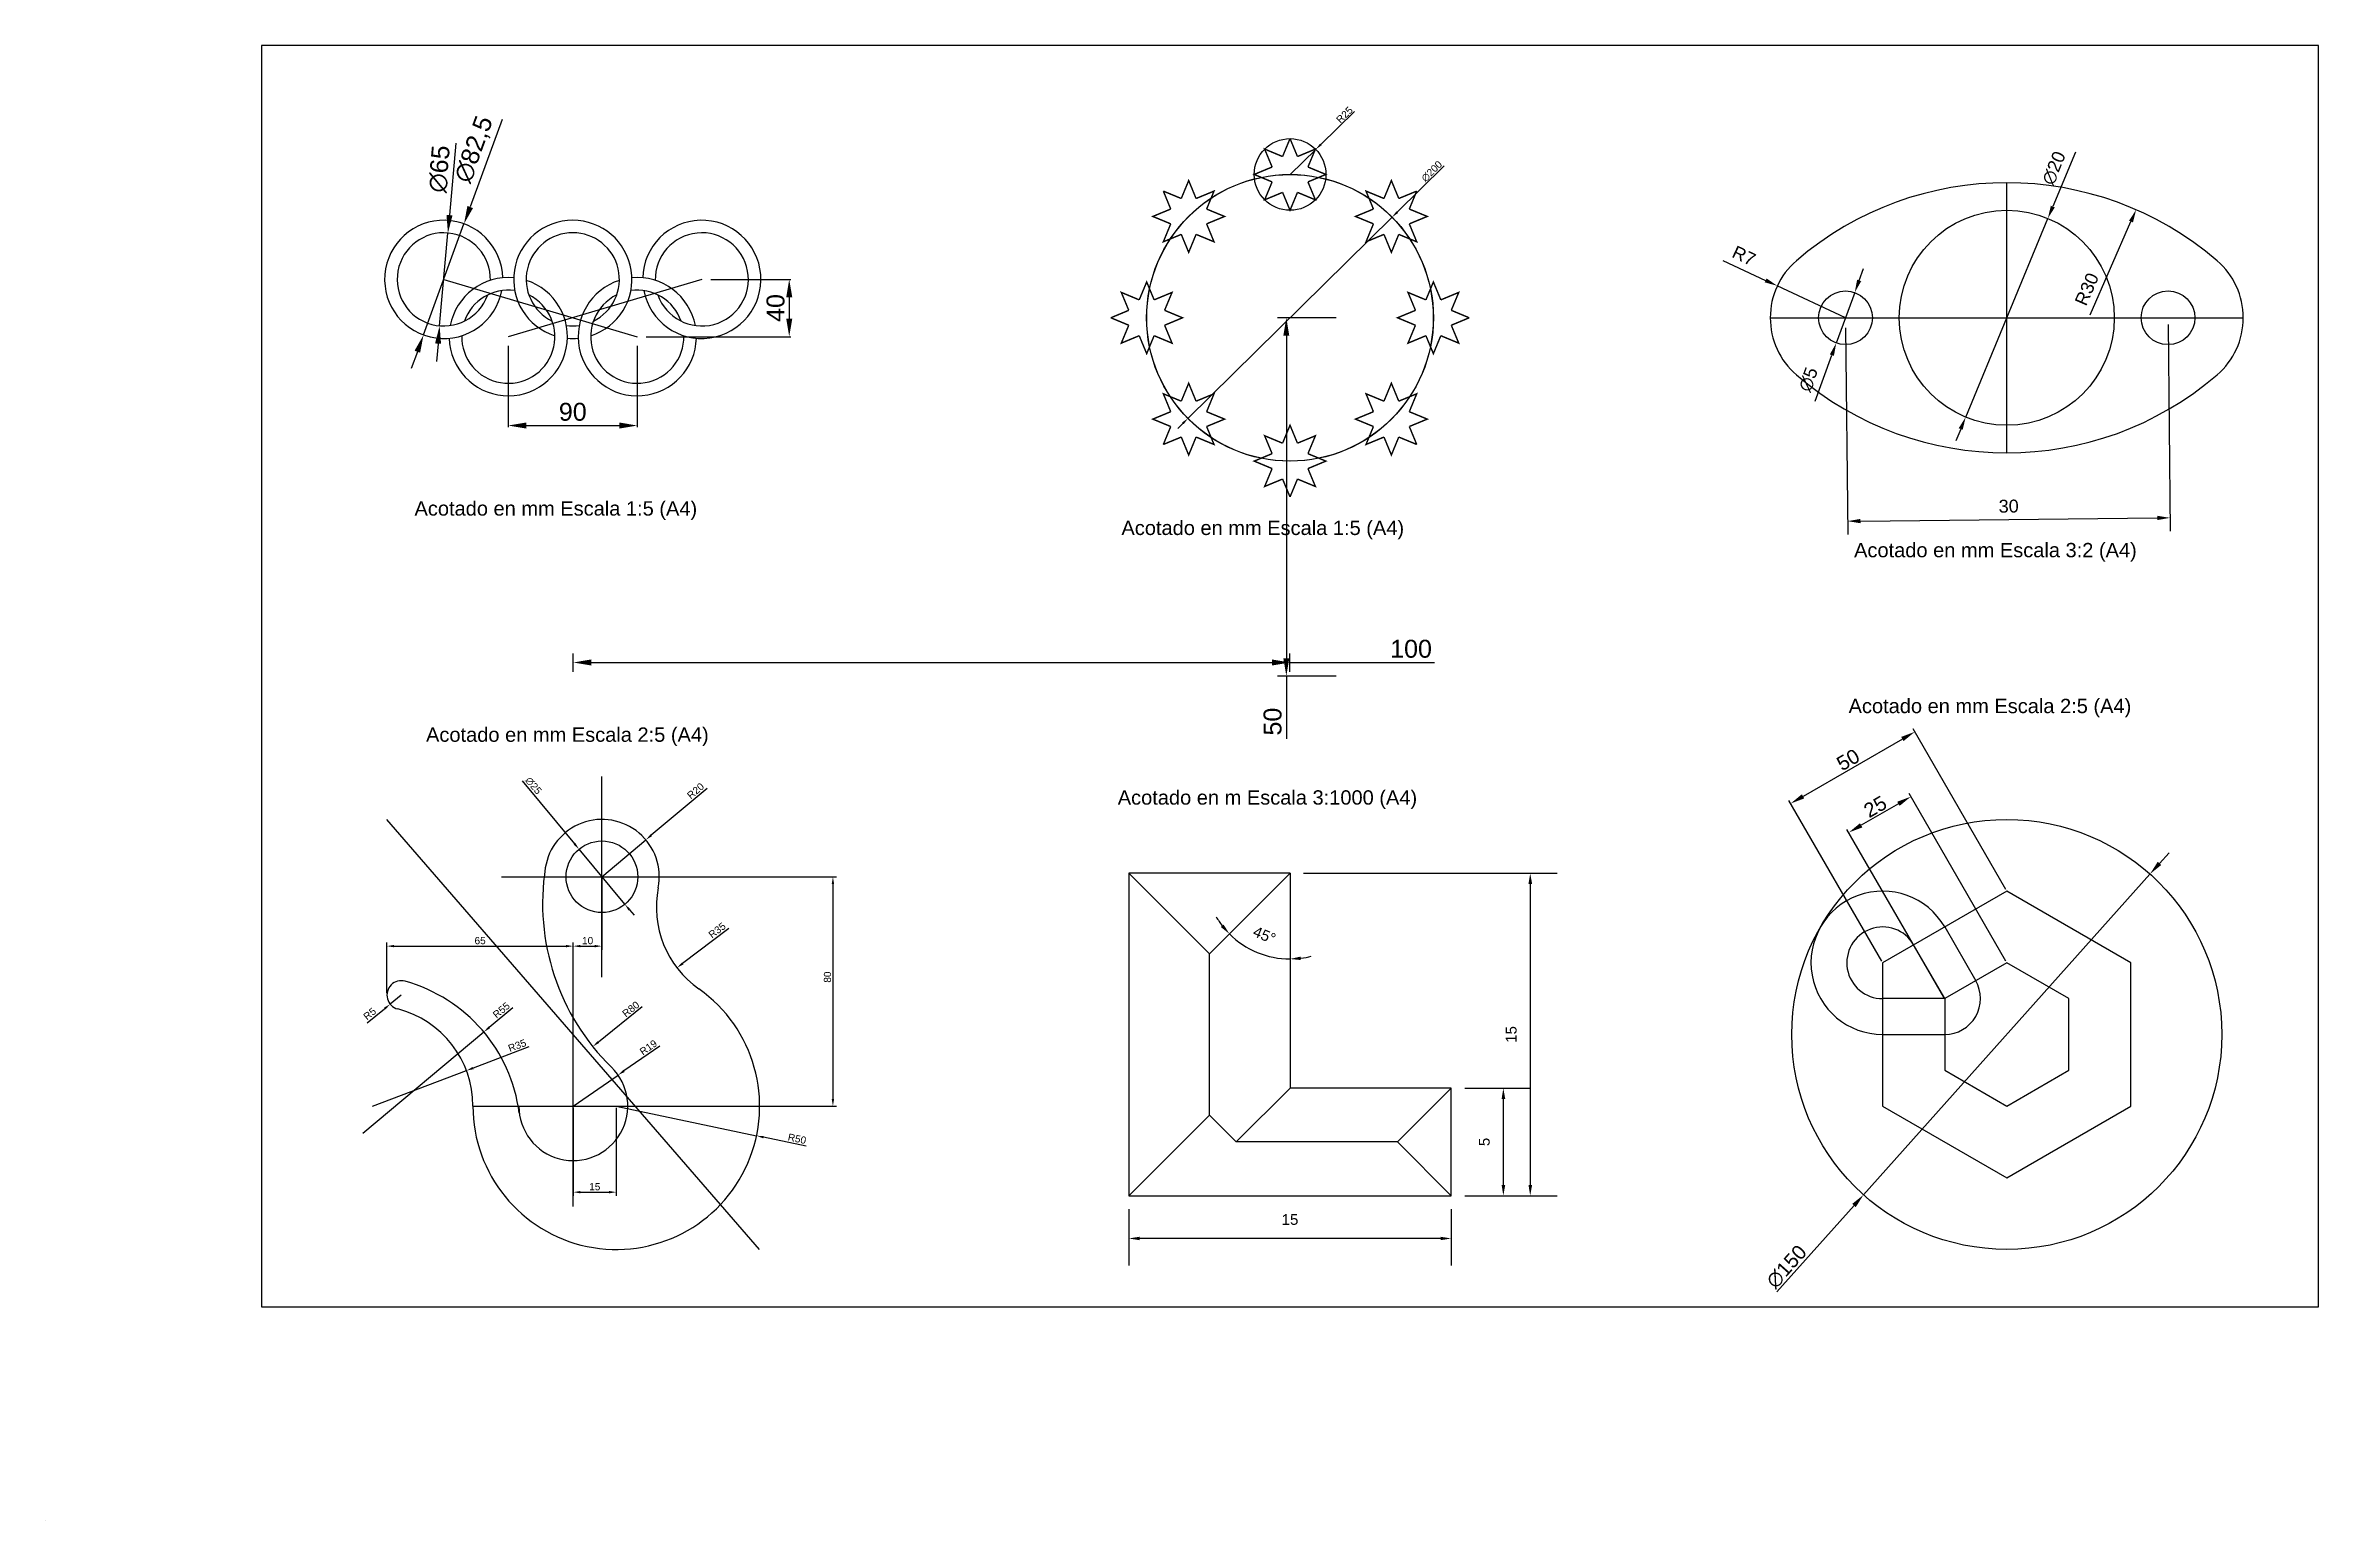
# Model space of a CAD drawing. Header units: millimetres. Extents: x 0 to 317, y 0 to 206.
import ezdxf

# ---------------------------------------------------------------- set-up
doc = ezdxf.new("R2010")
doc.units = ezdxf.units.MM
for name, color, linetype in [('cota', 8, 'Continuous'), ('Cotas', 8, 'Continuous'), ('ctoa', 8, 'Continuous')]:
    doc.layers.add(name, color=color, linetype=linetype)
doc.styles.get("Standard").update_dxf_attribs({"font": 'arial.ttf'})
doc.dimstyles.new('ISO-25', dxfattribs={"dimtxt": 2.5, "dimasz": 2.5, "dimexe": 1.25, "dimexo": 0.625, "dimtad": 1, "dimtxsty": 'Standard', "dimcen": 2.5, "dimadec": 0, "dimazin": 0, "dimtfac": 1, "dimtmove": 0, "dimatfit": 3, "dimfxl": 1, "dimarcsym": 0})

# ---------------------------------------------------------------- blocks, each defined once
blk = doc.blocks.new('*D32')
at = {"layer": 'Cotas', "color": 0, "lineweight": -2, "transparency": 16777216}
for p, q in [((-171.5, 121.6), (-176, 71.5)), ((-182.9, -5.7), (-177.1, 59)), ((-184, -18.2), (-185.1, -30.6))]:
    blk.add_line(p, q, dxfattribs=at)
at = {"layer": 'Cotas', "color": 0, "transparency": 16777216}
for points in [[(-178.1, 71.7), (-173.9, 71.3), (-177.1, 59)], [(-186.1, -18), (-181.9, -18.3), (-182.9, -5.7)]]:
    blk.add_solid(points, dxfattribs=at)
at = {"layer": 'Defpoints', "color": 0, "transparency": 16777216}
for p in [(-177.1, 59), (-182.9, -5.7)]:
    blk.add_point(p, dxfattribs=at)
at = {"layer": 'Cotas', "color": 0, "transparency": 16777216, "insert": (-183, 103.7), "char_height": 12.5, "attachment_point": 5, "rotation": 84.8784}
blk.add_mtext('∅65', dxfattribs=at)
blk = doc.blocks.new('*D33')
at = {"layer": 'Cotas', "color": 0, "lineweight": -2, "transparency": 16777216}
for p, q in [((-139.3, 138.1), (-161.6, 77.2)), ((-194.1, -12.1), (-165.9, 65.4)), ((-198.4, -23.8), (-202.7, -35.6))]:
    blk.add_line(p, q, dxfattribs=at)
at = {"layer": 'Cotas', "color": 0, "transparency": 16777216}
for points in [[(-163.5, 77.9), (-159.6, 76.4), (-165.9, 65.4)], [(-200.4, -23.1), (-196.5, -24.5), (-194.1, -12.1)]]:
    blk.add_solid(points, dxfattribs=at)
at = {"layer": 'Defpoints', "color": 0, "transparency": 16777216}
for p in [(-165.9, 65.4), (-194.1, -12.1)]:
    blk.add_point(p, dxfattribs=at)
at = {"layer": 'Cotas', "color": 0, "transparency": 16777216, "insert": (-158.5, 117.2), "char_height": 12.5, "attachment_point": 5, "rotation": 69.9387}
blk.add_mtext('∅82,5', dxfattribs=at)
blk = doc.blocks.new('*D34')
at = {"layer": 'Cotas', "color": 0, "lineweight": -2, "transparency": 16777216}
for p, q in [((-135, -19.6), (-135, -76.5)), ((-45, -19.6), (-45, -76.5)), ((-122.5, -75.3), (-57.5, -75.3))]:
    blk.add_line(p, q, dxfattribs=at)
at = {"layer": 'Cotas', "color": 0, "transparency": 16777216}
for points in [[(-122.5, -73.2), (-122.5, -77.4), (-135, -75.3)], [(-57.5, -73.2), (-57.5, -77.4), (-45, -75.3)]]:
    blk.add_solid(points, dxfattribs=at)
at = {"layer": 'Defpoints', "color": 0, "transparency": 16777216}
for p in [(-135, -13.3), (-45, -13.3), (-45, -75.3)]:
    blk.add_point(p, dxfattribs=at)
at = {"layer": 'Cotas', "color": 0, "transparency": 16777216, "insert": (-90, -65.8), "char_height": 12.5, "attachment_point": 5}
blk.add_mtext('90', dxfattribs=at)
blk = doc.blocks.new('*D35')
at = {"layer": 'Cotas', "color": 0, "lineweight": -2, "transparency": 16777216}
for p, q in [((6.3, 26.7), (62.2, 26.7)), ((61, 14.2), (61, -0.8)), ((-38.8, -13.3), (62.2, -13.3))]:
    blk.add_line(p, q, dxfattribs=at)
at = {"layer": 'Cotas', "color": 0, "transparency": 16777216}
for points in [[(58.9, 14.2), (63.1, 14.2), (61, 26.7)], [(58.9, -0.8), (63.1, -0.8), (61, -13.3)]]:
    blk.add_solid(points, dxfattribs=at)
at = {"layer": 'Defpoints', "color": 0, "transparency": 16777216}
for p in [(0, 26.7), (-45, -13.3), (61, -13.3)]:
    blk.add_point(p, dxfattribs=at)
at = {"layer": 'Cotas', "color": 0, "transparency": 16777216, "insert": (51.5, 6.7), "char_height": 12.5, "attachment_point": 5, "rotation": 90}
blk.add_mtext('40', dxfattribs=at)
blk = doc.blocks.new('*U89')
blk.add_circle((100, 100), 100)
blk = doc.blocks.new('*U90')
at = {"layer": 'ctoa', "color": 0, "linetype": 'ByBlock', "lineweight": -2, "transparency": 16777216}
for p, rotation in [((1934.3, 596.2), 45.00000000000001), ((2075.8, 737.6), 135), ((1934.3, 879), 225.0000000000001), ((1792.9, 737.6), 315), ((2034.3, 637.6), 90.00000000000001), ((2034.3, 837.6), 180), ((1834.3, 837.6), 269.9999999999999)]:
    blk.add_blockref('*U89', p, dxfattribs=dict(at, rotation=rotation))
blk.add_blockref('*U89', (1834.3, 637.6), dxfattribs=at)
blk = doc.blocks.new('*D92')
at = {"layer": 'ctoa', "color": 0, "lineweight": -2, "transparency": 16777216}
for p, q in [((107.6, 106), (74.8, 73.7)), ((-71.2, -70.2), (71.2, 70.2)), ((-74.8, -73.7), (-78.3, -77.2))]:
    blk.add_line(p, q, dxfattribs=at)
at = {"layer": 'ctoa', "color": 0, "transparency": 16777216}
for points in [[(74.2, 74.3), (75.4, 73.1), (71.2, 70.2)], [(-75.4, -73.1), (-74.2, -74.3), (-71.2, -70.2)]]:
    blk.add_solid(points, dxfattribs=at)
at = {"layer": 'Defpoints', "color": 0, "transparency": 16777216}
for p in [(71.2, 70.2), (-71.2, -70.2)]:
    blk.add_point(p, dxfattribs=at)
at = {"layer": 'ctoa', "color": 0, "transparency": 16777216, "insert": (98.9, 102.2), "char_height": 5, "attachment_point": 5, "rotation": 44.5877}
blk.add_mtext('∅200', dxfattribs=at)
blk = doc.blocks.new('*U94')
at = {"const_width": 1}
for points in [[(-5.2, 12.5), (-17.7, 17.7), (-12.5, 5.2)], [(0, 25), (-5.2, 12.5)], [(5.2, 12.5), (0, 25)], [(12.5, 5.2), (17.7, 17.7), (5.2, 12.5)], [(-12.5, 5.2), (-25, 0), (-12.5, -5.2)], [(12.5, -5.2), (25, 0), (12.5, 5.2)], [(-12.5, -5.2), (-17.7, -17.7), (-5.2, -12.5)], [(-5.2, -12.5), (0, -25), (5.2, -12.5)], [(5.2, -12.5), (17.7, -17.7), (12.5, -5.2)]]:
    blk.add_lwpolyline(points, dxfattribs=at)
blk = doc.blocks.new('*U95')
at = {"color": 0, "linetype": 'ByBlock', "lineweight": -2, "transparency": 16777216}
blk.add_blockref('*U94', (0, 100), dxfattribs=at)
for p, rotation in [((-70.7, 70.7), 45.00000000000001), ((70.7, 70.7), 315.0000000000001), ((-100, 0), 90), ((100, 0), 270), ((-70.7, -70.7), 135), ((70.7, -70.7), 225.0000000000001), ((0, -100), 180)]:
    blk.add_blockref('*U94', p, dxfattribs=dict(at, rotation=rotation))
blk = doc.blocks.new('*D96')
at = {"layer": 'ctoa', "color": 0, "lineweight": -2, "transparency": 16777216}
for p, q in [((45, 143.9), (21.5, 121)), ((0, 100), (17.9, 117.5))]:
    blk.add_line(p, q, dxfattribs=at)
at = {"layer": 'ctoa', "color": 0, "transparency": 16777216}
blk.add_solid([(20.9, 121.5), (22.1, 120.4), (17.9, 117.5)], dxfattribs=at)
at = {"layer": 'Defpoints', "color": 0, "transparency": 16777216}
for p in [(17.9, 117.5), (0, 100)]:
    blk.add_point(p, dxfattribs=at)
at = {"layer": 'ctoa', "color": 0, "transparency": 16777216, "insert": (38, 141.6), "char_height": 5, "attachment_point": 5, "rotation": 44.3022}
blk.add_mtext('R25', dxfattribs=at)
blk = doc.blocks.new('*D99')
at = {"layer": 'cota', "color": 0, "lineweight": -2, "transparency": 16777216}
for p, q in [((180.09, 167.83), (171.88, 167.83)), ((173.13, 165.33), (173.13, 120.33)), ((180.09, 117.83), (171.88, 117.83)), ((173.13, 117.83), (173.13, 109.07))]:
    blk.add_line(p, q, dxfattribs=at)
at = {"layer": 'cota', "color": 0, "transparency": 16777216}
for points in [[(172.71, 165.33), (173.54, 165.33), (173.13, 167.83)], [(172.71, 120.33), (173.54, 120.33), (173.13, 117.83)]]:
    blk.add_solid(points, dxfattribs=at)
at = {"layer": 'Defpoints', "color": 0, "transparency": 16777216}
for p in [(173.13, 167.83), (180.72, 167.83), (180.72, 117.83)]:
    blk.add_point(p, dxfattribs=at)
at = {"layer": 'cota', "color": 0, "transparency": 16777216, "insert": (171.22, 111.48), "char_height": 2.5, "attachment_point": 5, "rotation": 90}
blk.add_mtext('50', dxfattribs=at)
blk = doc.blocks.new('*D100')
at = {"layer": 'cota', "color": 0, "lineweight": -2, "transparency": 16777216}
for p, q in [((73.64, 118.45), (73.64, 120.98)), ((173.64, 118.45), (173.64, 120.98)), ((76.14, 119.73), (171.14, 119.73)), ((173.64, 119.73), (193.79, 119.73))]:
    blk.add_line(p, q, dxfattribs=at)
at = {"layer": 'cota', "color": 0, "transparency": 16777216}
for points in [[(76.14, 120.15), (76.14, 119.31), (73.64, 119.73)], [(171.14, 120.15), (171.14, 119.31), (173.64, 119.73)]]:
    blk.add_solid(points, dxfattribs=at)
at = {"layer": 'Defpoints', "color": 0, "transparency": 16777216}
for p in [(73.64, 117.83), (173.64, 119.73), (173.64, 117.83)]:
    blk.add_point(p, dxfattribs=at)
at = {"layer": 'cota', "color": 0, "transparency": 16777216, "insert": (190.53, 121.63), "char_height": 2.5, "attachment_point": 5}
blk.add_mtext('100', dxfattribs=at)
blk = doc.blocks.new('*D107')
at = {"layer": 'cota', "color": 0, "lineweight": -2, "transparency": 16777216}
for p, q in [((-14.99, -0.94), (-14.79, -20.17)), ((15.01, -0.62), (15.21, -19.86)), ((-13.61, -18.91), (13.99, -18.62))]:
    blk.add_line(p, q, dxfattribs=at)
at = {"layer": 'cota', "color": 0, "transparency": 16777216}
for points in [[(-13.61, -18.71), (-13.6, -19.11), (-14.81, -18.92)], [(13.99, -18.42), (14, -18.82), (15.19, -18.61)]]:
    blk.add_solid(points, dxfattribs=at)
at = {"layer": 'Defpoints', "color": 0, "transparency": 16777216}
for p in [(-15, -0.31), (15, 0), (15.19, -18.61)]:
    blk.add_point(p, dxfattribs=at)
at = {"layer": 'cota', "color": 0, "transparency": 16777216, "insert": (0.18, -17.53), "char_height": 1.2, "attachment_point": 5, "rotation": 0.595}
blk.add_mtext('30', dxfattribs=at)
blk = doc.blocks.new('*D108')
at = {"layer": 'cota', "color": 0, "lineweight": -2, "transparency": 16777216}
blk.add_line((7.76, 0.28), (11.55, 8.95), dxfattribs=at)
at = {"layer": 'cota', "color": 0, "transparency": 16777216}
blk.add_solid([(11.37, 9.03), (11.74, 8.87), (12.03, 10.04)], dxfattribs=at)
at = {"layer": 'Defpoints', "color": 0, "transparency": 16777216}
for p in [(12.03, 10.04), (0, -17.44)]:
    blk.add_point(p, dxfattribs=at)
at = {"layer": 'cota', "color": 0, "transparency": 16777216, "insert": (7.45, 2.66), "char_height": 1.2, "attachment_point": 5, "rotation": 66.3506}
blk.add_mtext('R30', dxfattribs=at)
blk = doc.blocks.new('*D109')
at = {"layer": 'cota', "color": 0, "lineweight": -2, "transparency": 16777216}
for p, q in [((6.38, 15.4), (4.28, 10.35)), ((-3.82, -9.24), (3.82, 9.24)), ((-4.28, -10.35), (-4.74, -11.46))]:
    blk.add_line(p, q, dxfattribs=at)
at = {"layer": 'cota', "color": 0, "transparency": 16777216}
for points in [[(4.1, 10.42), (4.47, 10.27), (3.82, 9.24)], [(-4.47, -10.27), (-4.1, -10.42), (-3.82, -9.24)]]:
    blk.add_solid(points, dxfattribs=at)
at = {"layer": 'Defpoints', "color": 0, "transparency": 16777216}
for p in [(3.82, 9.24), (-3.82, -9.24)]:
    blk.add_point(p, dxfattribs=at)
at = {"layer": 'cota', "color": 0, "transparency": 16777216, "insert": (4.39, 13.92), "char_height": 1.2, "attachment_point": 5, "rotation": 67.5115}
blk.add_mtext('∅20', dxfattribs=at)
blk = doc.blocks.new('*D110')
at = {"layer": 'cota', "color": 0, "lineweight": -2, "transparency": 16777216}
for p, q in [((-13.73, 3.48), (-13.32, 4.6)), ((-14.14, 2.35), (-15.86, -2.35)), ((-17.83, -7.75), (-16.27, -3.48))]:
    blk.add_line(p, q, dxfattribs=at)
at = {"layer": 'cota', "color": 0, "transparency": 16777216}
for points in [[(-13.92, 3.54), (-13.54, 3.41), (-14.14, 2.35)], [(-16.46, -3.41), (-16.08, -3.54), (-15.86, -2.35)]]:
    blk.add_solid(points, dxfattribs=at)
at = {"layer": 'Defpoints', "color": 0, "transparency": 16777216}
for p in [(-14.14, 2.35), (-15.86, -2.35)]:
    blk.add_point(p, dxfattribs=at)
at = {"layer": 'cota', "color": 0, "transparency": 16777216, "insert": (-18.45, -5.74), "char_height": 1.2, "attachment_point": 5, "rotation": 69.9714}
blk.add_mtext('∅5', dxfattribs=at)
blk = doc.blocks.new('*D111')
at = {"layer": 'cota', "color": 0, "lineweight": -2, "transparency": 16777216}
for p, q in [((-26.4, 5.34), (-22.43, 3.48)), ((-15, 0), (-21.34, 2.97))]:
    blk.add_line(p, q, dxfattribs=at)
at = {"layer": 'cota', "color": 0, "transparency": 16777216}
blk.add_solid([(-22.34, 3.66), (-22.51, 3.3), (-21.34, 2.97)], dxfattribs=at)
at = {"layer": 'Defpoints', "color": 0, "transparency": 16777216}
for p in [(-21.34, 2.97), (-15, 0)]:
    blk.add_point(p, dxfattribs=at)
at = {"layer": 'cota', "color": 0, "transparency": 16777216, "insert": (-24.44, 5.77), "char_height": 1.2, "attachment_point": 5, "rotation": 334.9047}
blk.add_mtext('R7', dxfattribs=at)
blk = doc.blocks.new('*D127')
at = {"layer": 'cota', "color": 0, "lineweight": -2, "transparency": 16777216}
for p, q in [((0, -25.62), (0, -56.28)), ((15, -25.62), (15, -56.28)), ((2.5, -55.03), (12.5, -55.03))]:
    blk.add_line(p, q, dxfattribs=at)
at = {"layer": 'cota', "color": 0, "transparency": 16777216}
for points in [[(2.5, -54.61), (2.5, -55.44), (0, -55.03)], [(12.5, -54.61), (12.5, -55.44), (15, -55.03)]]:
    blk.add_solid(points, dxfattribs=at)
at = {"layer": 'Defpoints', "color": 0, "transparency": 16777216}
for p in [(0, -25), (15, -25), (15, -55.03)]:
    blk.add_point(p, dxfattribs=at)
at = {"layer": 'cota', "color": 0, "transparency": 16777216, "insert": (7.5, -53.12), "char_height": 2.5, "attachment_point": 5}
blk.add_mtext('15', dxfattribs=at)
blk = doc.blocks.new('*D128')
at = {"layer": 'cota', "color": 0, "lineweight": -2, "transparency": 16777216}
for p, q in [((30.24, -4.04), (17.67, -12.75)), ((0, -25), (15.62, -14.18))]:
    blk.add_line(p, q, dxfattribs=at)
at = {"layer": 'cota', "color": 0, "transparency": 16777216}
blk.add_solid([(17.43, -12.41), (17.91, -13.1), (15.62, -14.18)], dxfattribs=at)
at = {"layer": 'Defpoints', "color": 0, "transparency": 16777216}
for p in [(15.62, -14.18), (0, -25)]:
    blk.add_point(p, dxfattribs=at)
at = {"layer": 'cota', "color": 0, "transparency": 16777216, "insert": (26.19, -4.54), "char_height": 2.5, "attachment_point": 5, "rotation": 34.71945}
blk.add_mtext('R19', dxfattribs=at)
blk = doc.blocks.new('*D129')
at = {"layer": 'cota', "color": 0, "lineweight": -2, "transparency": 16777216}
blk.add_line((24.08, 9.6), (8.74, -2.66), dxfattribs=at)
at = {"layer": 'cota', "color": 0, "transparency": 16777216}
blk.add_solid([(8.48, -2.34), (9, -2.99), (6.78, -4.22)], dxfattribs=at)
at = {"layer": 'Defpoints', "color": 0, "transparency": 16777216}
for p in [(69.28, 45.72), (6.78, -4.22)]:
    blk.add_point(p, dxfattribs=at)
at = {"layer": 'cota', "color": 0, "transparency": 16777216, "insert": (20.07, 8.83), "char_height": 2.5, "attachment_point": 5, "rotation": 38.63068}
blk.add_mtext('R80', dxfattribs=at)
blk = doc.blocks.new('*D130')
at = {"layer": 'cota', "color": 0, "lineweight": -2, "transparency": 16777216}
blk.add_line((54.21, 37.01), (38.15, 24.75), dxfattribs=at)
at = {"layer": 'cota', "color": 0, "transparency": 16777216}
blk.add_solid([(37.89, 25.08), (38.4, 24.42), (36.16, 23.23)], dxfattribs=at)
at = {"layer": 'Defpoints', "color": 0, "transparency": 16777216}
for p in [(63.98, 44.47), (36.16, 23.23)]:
    blk.add_point(p, dxfattribs=at)
at = {"layer": 'cota', "color": 0, "transparency": 16777216, "insert": (50.18, 36.32), "char_height": 2.5, "attachment_point": 5, "rotation": 37.35252}
blk.add_mtext('R35', dxfattribs=at)
blk = doc.blocks.new('*D131')
at = {"layer": 'cota', "color": 0, "lineweight": -2, "transparency": 16777216}
for p, q in [((46.64, 85.83), (27.22, 69.49)), ((10, 55), (25.3, 67.88))]:
    blk.add_line(p, q, dxfattribs=at)
at = {"layer": 'cota', "color": 0, "transparency": 16777216}
blk.add_solid([(26.95, 69.81), (27.48, 69.17), (25.3, 67.88)], dxfattribs=at)
at = {"layer": 'Defpoints', "color": 0, "transparency": 16777216}
for p in [(25.3, 67.88), (10, 55)]:
    blk.add_point(p, dxfattribs=at)
at = {"layer": 'cota', "color": 0, "transparency": 16777216, "insert": (42.65, 84.97), "char_height": 2.5, "attachment_point": 5, "rotation": 40.08248}
blk.add_mtext('R20', dxfattribs=at)
blk = doc.blocks.new('*D132')
at = {"layer": 'cota', "color": 0, "lineweight": -2, "transparency": 16777216}
for p, q in [((-17.83, 88.42), (0.4, 66.53)), ((18, 45.39), (2, 64.61)), ((19.6, 43.47), (21.2, 41.55))]:
    blk.add_line(p, q, dxfattribs=at)
at = {"layer": 'cota', "color": 0, "transparency": 16777216}
for points in [[(0.72, 66.79), (0.08, 66.26), (2, 64.61)], [(19.92, 43.74), (19.28, 43.21), (18, 45.39)]]:
    blk.add_solid(points, dxfattribs=at)
at = {"layer": 'Defpoints', "color": 0, "transparency": 16777216}
for p in [(2, 64.61), (18, 45.39)]:
    blk.add_point(p, dxfattribs=at)
at = {"layer": 'cota', "color": 0, "transparency": 16777216, "insert": (-13.89, 86.78), "char_height": 2.5, "attachment_point": 5, "rotation": 309.78369}
blk.add_mtext('∅25', dxfattribs=at)
blk = doc.blocks.new('*D133')
at = {"layer": 'cota', "color": 0, "lineweight": -2, "transparency": 16777216}
for p, q in [((-65, 14.35), (-65, 32.05)), ((0, -24.38), (0, 32.05)), ((-62.5, 30.8), (-2.5, 30.8))]:
    blk.add_line(p, q, dxfattribs=at)
at = {"layer": 'cota', "color": 0, "transparency": 16777216}
for points in [[(-62.5, 31.22), (-62.5, 30.39), (-65, 30.8)], [(-2.5, 31.22), (-2.5, 30.39), (0, 30.8)]]:
    blk.add_solid(points, dxfattribs=at)
at = {"layer": 'Defpoints', "color": 0, "transparency": 16777216}
for p in [(0, 30.8), (-65, 13.73), (0, -25)]:
    blk.add_point(p, dxfattribs=at)
at = {"layer": 'cota', "color": 0, "transparency": 16777216, "insert": (-32.5, 32.71), "char_height": 2.5, "attachment_point": 5}
blk.add_mtext('65', dxfattribs=at)
blk = doc.blocks.new('*D134')
at = {"layer": 'cota', "color": 0, "lineweight": -2, "transparency": 16777216}
for p, q in [((10.62, 55), (91.81, 55)), ((90.56, 52.5), (90.56, -22.5)), ((0.63, -25), (91.81, -25))]:
    blk.add_line(p, q, dxfattribs=at)
at = {"layer": 'cota', "color": 0, "transparency": 16777216}
for points in [[(90.14, 52.5), (90.98, 52.5), (90.56, 55)], [(90.14, -22.5), (90.98, -22.5), (90.56, -25)]]:
    blk.add_solid(points, dxfattribs=at)
at = {"layer": 'Defpoints', "color": 0, "transparency": 16777216}
for p in [(10, 55), (0, -25), (90.56, -25)]:
    blk.add_point(p, dxfattribs=at)
at = {"layer": 'cota', "color": 0, "transparency": 16777216, "insert": (88.66, 20), "char_height": 2.5, "attachment_point": 5, "rotation": 90}
blk.add_mtext('80', dxfattribs=at)
blk = doc.blocks.new('*D135')
at = {"layer": 'cota', "color": 0, "lineweight": -2, "transparency": 16777216}
for p, q in [((10, 54.38), (10, 29.55)), ((0, -24.38), (0, 32.05)), ((2.5, 30.8), (7.5, 30.8))]:
    blk.add_line(p, q, dxfattribs=at)
at = {"layer": 'cota', "color": 0, "transparency": 16777216}
for points in [[(2.5, 31.22), (2.5, 30.39), (0, 30.8)], [(7.5, 31.22), (7.5, 30.39), (10, 30.8)]]:
    blk.add_solid(points, dxfattribs=at)
at = {"layer": 'Defpoints', "color": 0, "transparency": 16777216}
for p in [(10, 55), (10, 30.8), (0, -25)]:
    blk.add_point(p, dxfattribs=at)
at = {"layer": 'cota', "color": 0, "transparency": 16777216, "insert": (5, 32.71), "char_height": 2.5, "attachment_point": 5}
blk.add_mtext('10', dxfattribs=at)
blk = doc.blocks.new('*D136')
at = {"layer": 'cota', "color": 0, "lineweight": -2, "transparency": 16777216}
for p, q in [((15, -25), (63.92, -35.34)), ((81.19, -38.99), (66.36, -35.86))]:
    blk.add_line(p, q, dxfattribs=at)
at = {"layer": 'cota', "color": 0, "transparency": 16777216}
blk.add_solid([(66.45, -35.45), (66.28, -36.27), (63.92, -35.34)], dxfattribs=at)
at = {"layer": 'Defpoints', "color": 0, "transparency": 16777216}
for p in [(15, -25), (63.92, -35.34)]:
    blk.add_point(p, dxfattribs=at)
at = {"layer": 'cota', "color": 0, "transparency": 16777216, "insert": (78.05, -36.39), "char_height": 2.5, "attachment_point": 5, "rotation": 348.0618}
blk.add_mtext('R50', dxfattribs=at)
blk = doc.blocks.new('*D137')
at = {"layer": 'cota', "color": 0, "lineweight": -2, "transparency": 16777216}
for p, q in [((-21.11, 9.33), (-29.31, 2.47)), ((-73.4, -34.44), (-31.22, 0.86))]:
    blk.add_line(p, q, dxfattribs=at)
at = {"layer": 'cota', "color": 0, "transparency": 16777216}
blk.add_solid([(-29.57, 2.79), (-29.04, 2.15), (-31.22, 0.86)], dxfattribs=at)
at = {"layer": 'Defpoints', "color": 0, "transparency": 16777216}
for p in [(-31.22, 0.86), (-73.4, -34.44)]:
    blk.add_point(p, dxfattribs=at)
at = {"layer": 'cota', "color": 0, "transparency": 16777216, "insert": (-25.1, 8.46), "char_height": 2.5, "attachment_point": 5, "rotation": 39.93459}
blk.add_mtext('R55', dxfattribs=at)
blk = doc.blocks.new('*D138')
at = {"layer": 'cota', "color": 0, "lineweight": -2, "transparency": 16777216}
for p, q in [((-15.51, -4.37), (-34.93, -11.72)), ((-70, -25), (-37.27, -12.61))]:
    blk.add_line(p, q, dxfattribs=at)
at = {"layer": 'cota', "color": 0, "transparency": 16777216}
blk.add_solid([(-35.08, -11.33), (-34.78, -12.11), (-37.27, -12.61)], dxfattribs=at)
at = {"layer": 'Defpoints', "color": 0, "transparency": 16777216}
for p in [(-37.27, -12.61), (-70, -25)]:
    blk.add_point(p, dxfattribs=at)
at = {"layer": 'cota', "color": 0, "transparency": 16777216, "insert": (-19.57, -3.87), "char_height": 2.5, "attachment_point": 5, "rotation": 20.73782}
blk.add_mtext('R35', dxfattribs=at)
blk = doc.blocks.new('*D139')
at = {"layer": 'cota', "color": 0, "lineweight": -2, "transparency": 16777216}
for p, q in [((-71.85, 4.05), (-65.81, 8.98)), ((-60, 13.73), (-63.87, 10.57))]:
    blk.add_line(p, q, dxfattribs=at)
at = {"layer": 'cota', "color": 0, "transparency": 16777216}
blk.add_solid([(-66.07, 9.31), (-65.54, 8.66), (-63.87, 10.57)], dxfattribs=at)
at = {"layer": 'Defpoints', "color": 0, "transparency": 16777216}
for p in [(-63.87, 10.57), (-60, 13.73)]:
    blk.add_point(p, dxfattribs=at)
at = {"layer": 'cota', "color": 0, "transparency": 16777216, "insert": (-71, 7.19), "char_height": 2.5, "attachment_point": 5, "rotation": 39.25544}
blk.add_mtext('R5', dxfattribs=at)
blk = doc.blocks.new('*D155')
at = {"layer": 'cota', "color": 0, "lineweight": -2, "transparency": 16777216}
for p, q in [((0.63, 7.5), (12.42, 7.5)), ((11.17, 7), (11.17, -7)), ((8.13, -7.5), (12.42, -7.5))]:
    blk.add_line(p, q, dxfattribs=at)
at = {"layer": 'cota', "color": 0, "transparency": 16777216}
for points in [[(11.09, 7), (11.26, 7), (11.17, 7.5)], [(11.09, -7), (11.26, -7), (11.17, -7.5)]]:
    blk.add_solid(points, dxfattribs=at)
at = {"layer": 'Defpoints', "color": 0, "transparency": 16777216}
for p in [(0, 7.5), (7.5, -7.5), (11.17, -7.5)]:
    blk.add_point(p, dxfattribs=at)
at = {"layer": 'cota', "color": 0, "transparency": 16777216, "insert": (10.29, 0), "char_height": 0.5, "attachment_point": 5, "rotation": 90}
blk.add_mtext('15', dxfattribs=at)
blk = doc.blocks.new('*D156')
at = {"layer": 'cota', "color": 0, "lineweight": -2, "transparency": 16777216}
for p, q in [((8.13, -2.5), (11.17, -2.5)), ((9.92, -3), (9.92, -7)), ((8.13, -7.5), (11.17, -7.5))]:
    blk.add_line(p, q, dxfattribs=at)
at = {"layer": 'cota', "color": 0, "transparency": 16777216}
for points in [[(9.84, -3), (10.01, -3), (9.92, -2.5)], [(9.84, -7), (10.01, -7), (9.92, -7.5)]]:
    blk.add_solid(points, dxfattribs=at)
at = {"layer": 'Defpoints', "color": 0, "transparency": 16777216}
for p in [(7.5, -2.5), (7.5, -7.5), (9.92, -7.5)]:
    blk.add_point(p, dxfattribs=at)
at = {"layer": 'cota', "color": 0, "transparency": 16777216, "insert": (9.04, -5), "char_height": 0.5, "attachment_point": 5, "rotation": 90}
blk.add_mtext('5', dxfattribs=at)
blk = doc.blocks.new('*D157')
at = {"layer": 'cota', "color": 0, "lineweight": -2, "transparency": 16777216}
for p, q in [((-7.5, -8.12), (-7.5, -10.74)), ((7.5, -8.12), (7.5, -10.74)), ((7, -9.49), (-7, -9.49))]:
    blk.add_line(p, q, dxfattribs=at)
at = {"layer": 'cota', "color": 0, "transparency": 16777216}
for points in [[(-7, -9.41), (-7, -9.57), (-7.5, -9.49)], [(7, -9.41), (7, -9.57), (7.5, -9.49)]]:
    blk.add_solid(points, dxfattribs=at)
at = {"layer": 'Defpoints', "color": 0, "transparency": 16777216}
for p in [(-7.5, -7.5), (7.5, -7.5), (-7.5, -9.49)]:
    blk.add_point(p, dxfattribs=at)
at = {"layer": 'cota', "color": 0, "transparency": 16777216, "insert": (0, -8.61), "char_height": 0.5, "attachment_point": 5}
blk.add_mtext('15', dxfattribs=at)
blk = doc.blocks.new('*D158')
at = {"layer": 'cota', "color": 0, "lineweight": -2, "transparency": 16777216}
for start, end in [(210.6361, 217.8181), (225, 270), (277.1819, 284.3639)]:
    blk.add_arc((0, 7.5), 3.99, start, end, dxfattribs=at)
at = {"layer": 'cota', "color": 0, "transparency": 16777216}
for points in [[(-3.09, 5.11), (-3.22, 5), (-2.82, 4.68)], [(0.5, 3.46), (0.49, 3.62), (0, 3.51)]]:
    blk.add_solid(points, dxfattribs=at)
at = {"layer": 'Defpoints', "color": 0, "transparency": 16777216}
for p in [(0, 7.5), (0, 7.5), (-3.75, 3.75), (-2, 4.04), (0, -2.5)]:
    blk.add_point(p, dxfattribs=at)
at = {"layer": 'cota', "color": 0, "transparency": 16777216, "insert": (-1.19, 4.62), "char_height": 0.5, "attachment_point": 5, "rotation": 337.5}
blk.add_mtext('45°', dxfattribs=at)
blk = doc.blocks.new('*D165')
at = {"layer": 'cota', "color": 0, "lineweight": -2, "transparency": 16777216}
for p, q in [((49.95, 55.94), (-49.95, -55.94)), ((53.28, 59.67), (56.61, 63.4)), ((-80.22, -89.84), (-53.28, -59.67))]:
    blk.add_line(p, q, dxfattribs=at)
at = {"layer": 'cota', "color": 0, "transparency": 16777216}
for points in [[(52.66, 60.23), (53.9, 59.12), (49.95, 55.94)], [(-53.9, -59.12), (-52.66, -60.23), (-49.95, -55.94)]]:
    blk.add_solid(points, dxfattribs=at)
at = {"layer": 'Defpoints', "color": 0, "transparency": 16777216}
for p in [(49.95, 55.94), (-49.95, -55.94)]:
    blk.add_point(p, dxfattribs=at)
at = {"layer": 'cota', "color": 0, "transparency": 16777216, "insert": (-76.79, -81.03), "char_height": 5, "attachment_point": 5, "rotation": 48.23898}
blk.add_mtext('∅150', dxfattribs=at)
blk = doc.blocks.new('*D166')
at = {"layer": 'cota', "color": 0, "lineweight": -2, "transparency": 16777216}
for p, q in [((-37.79, 80.45), (-50.78, 72.95)), ((-0.31, 25.54), (-34.08, 84.03)), ((-21.96, 13.04), (-55.73, 71.53))]:
    blk.add_line(p, q, dxfattribs=at)
at = {"layer": 'cota', "color": 0, "transparency": 16777216}
for points in [[(-38.2, 81.17), (-37.37, 79.73), (-33.46, 82.95)], [(-51.19, 73.67), (-50.36, 72.23), (-55.11, 70.45)]]:
    blk.add_solid(points, dxfattribs=at)
at = {"layer": 'Defpoints', "color": 0, "transparency": 16777216}
for p in [(-55.11, 70.45), (0, 25), (-21.65, 12.5)]:
    blk.add_point(p, dxfattribs=at)
at = {"layer": 'cota', "color": 0, "transparency": 16777216, "insert": (-45.87, 79.45), "char_height": 5, "attachment_point": 5, "rotation": 30}
blk.add_mtext('25', dxfattribs=at)
blk = doc.blocks.new('*D167')
at = {"layer": 'cota', "color": 0, "lineweight": -2, "transparency": 16777216}
for p, q in [((-0.31, 50.54), (-32.7, 106.64)), ((-36.41, 103.06), (-71.05, 83.06)), ((-43.61, 25.54), (-76, 81.64))]:
    blk.add_line(p, q, dxfattribs=at)
at = {"layer": 'cota', "color": 0, "transparency": 16777216}
for points in [[(-36.82, 103.78), (-35.99, 102.34), (-32.08, 105.56)], [(-71.47, 83.78), (-70.63, 82.34), (-75.38, 80.56)]]:
    blk.add_solid(points, dxfattribs=at)
at = {"layer": 'Defpoints', "color": 0, "transparency": 16777216}
for p in [(-75.38, 80.56), (0, 50), (-43.3, 25)]:
    blk.add_point(p, dxfattribs=at)
at = {"layer": 'cota', "color": 0, "transparency": 16777216, "insert": (-55.32, 95.81), "char_height": 5, "attachment_point": 5, "rotation": 30}
blk.add_mtext('50', dxfattribs=at)
blk = doc.blocks.new('tarea2.1')
for centre, radius, start, end in [((-180, 26.667), 41.25, 1.497366, 349.082484), ((-90, 26.667), 41.25, 287.650437, 252.349563), ((0, 26.667), 41.25, 190.917516, 178.502634), ((-180, 26.667), 32.5, 358.78016, 340.504826), ((-90, 26.667), 32.5, 296.228096, 243.771904), ((0, 26.667), 32.5, 199.495174, 181.21984), ((-135, -13.333), 41.25, 181.497366, 72.349563), ((-135, -13.333), 41.25, 84.764445, 169.082484), ((-135, -13.333), 32.5, 82.047239, 160.504826), ((-45, -13.333), 41.25, 107.650437, 358.502634), ((-45, -13.333), 32.5, 19.495174, 97.952761), ((-45, -13.333), 41.25, 10.917516, 95.235555), ((-135, -13.333), 32.5, 178.78016, 63.771904), ((-45, -13.333), 32.5, 116.228096, 1.21984), ((-90, 26.667), 32.5, 262.047239, 277.952761), ((-90, 26.667), 41.25, 264.764445, 275.235555)]:
    blk.add_arc(centre, radius, start, end)
at = {"layer": 'Cotas'}
for p, q in [((-180, 26.667), (-45, -13.333)), ((0, 26.667), (-135, -13.333))]:
    blk.add_line(p, q, dxfattribs=at)
for p1, p2, picture, middle in [((-194.15, -12.081), (-165.85, 65.414), '*D33', (-158.469, 117.232)), ((-182.901, -5.704), (-177.099, 59.037), '*D32', (-182.995, 103.666))]:
    dim = blk.add_diameter_dim_2p(p1=p1, p2=p2, dimstyle='ISO-25', dxfattribs=at)
    dim.commit()
    dim.dimension.update_dxf_attribs({"geometry": picture, "text_midpoint": middle})
dim = blk.add_linear_dim(base=(60.975, -13.333), p1=(0, 26.667), p2=(-45, -13.333), angle=90, dimstyle='ISO-25', dxfattribs=at)
dim.commit()
dim.dimension.update_dxf_attribs({"geometry": '*D35', "text_midpoint": (51.467, 6.667)})
dim = blk.add_linear_dim(base=(-45, -75.286), p1=(-135, -13.333), p2=(-45, -13.333), dimstyle='ISO-25', dxfattribs=at)
dim.commit()
dim.dimension.update_dxf_attribs({"geometry": '*D34', "text_midpoint": (-90, -65.779)})
blk = doc.blocks.new('tarea2.3')
at = {"layer": 'ctoa'}
blk.add_circle((0, 100), 25, dxfattribs=at)
blk.add_blockref('*U95', (0, 0))
blk.add_blockref('*U90', (-1934.348, -737.628), dxfattribs=at)
dim = blk.add_radius_dim(center=(0, 100), mpoint=(17.892, 117.461), dimstyle='ISO-25', dxfattribs=at)
dim.commit()
dim.dimension.update_dxf_attribs({"geometry": '*D96', "text_midpoint": (40.265, 139.296), "dimtype": 132})
dim = blk.add_diameter_dim_2p(p1=(-71.218, -70.2), p2=(71.218, 70.2), dimstyle='ISO-25', dxfattribs=at)
dim.commit()
dim.dimension.update_dxf_attribs({"geometry": '*D92', "text_midpoint": (101.244, 99.797), "dimtype": 131})
blk = doc.blocks.new('tarea2.2')
for centre, radius in [((0, 0), 10), ((-15, 0), 2.5), ((15, 0), 2.5)]:
    blk.add_circle(centre, radius)
for centre, radius, start, end in [((0, -17.436), 30, 49.29429, 130.70571), ((-15, 0), 7, 130.70571, 229.29429), ((15, 0), 7, 310.70571, 49.29429), ((0, 17.436), 30, 229.29429, 310.70571)]:
    blk.add_arc(centre, radius, start, end)
at = {"layer": 'cota'}
for p, q in [((0, -12.564), (0, 12.564)), ((-22, 0), (22, 0))]:
    blk.add_line(p, q, dxfattribs=at)
for p1, p2, picture, middle in [((-3.825, -9.24), (3.825, 9.24), '*D109', (4.385, 13.916)), ((-14.144, 2.349), (-15.856, -2.349), '*D110', (-18.446, -5.743))]:
    dim = blk.add_diameter_dim_2p(p1=p1, p2=p2, dimstyle='ISO-25', dxfattribs=at)
    dim.commit()
    dim.dimension.update_dxf_attribs({"geometry": picture, "text_midpoint": middle})
dim = blk.add_radius_dim(center=(0, -17.436), mpoint=(12.034, 10.045), dimstyle='ISO-25', dxfattribs=at)
dim.commit()
dim.dimension.update_dxf_attribs({"geometry": '*D108', "text_midpoint": (8.581, 2.16), "dimtype": 164})
dim = blk.add_radius_dim(center=(-15, 0), mpoint=(-21.339, 2.969), dimstyle='ISO-25', dxfattribs=at)
dim.commit()
dim.dimension.update_dxf_attribs({"geometry": '*D111', "text_midpoint": (-24.435, 5.772)})
dim = blk.add_aligned_dim(p1=(-15, -0.312), p2=(15, 0), distance=-18.611, dimstyle='ISO-25', dxfattribs=at)
dim.commit()
dim.dimension.update_dxf_attribs({"geometry": '*D107', "text_midpoint": (0.18, -17.528)})
blk = doc.blocks.new('tarea2.6')
blk.add_circle((10, 55), 12.5)
for centre, radius, start, end in [((10, 55), 20, 348.959805, 171.103957), ((69.278, 45.721), 80, 171.103957, 225.590634), ((63.982, 44.468), 35, 168.959805, 234.812065), ((-60, 13.73), 5, 74.460547, 255.522488), ((-73.395, -34.442), 55, 7.330987, 74.460547), ((15, -25), 50, 180, 54.812065), ((-70, -25), 35, 0, 75.522488), ((0, -25), 19, 180, 45.590634)]:
    blk.add_arc(centre, radius, start, end)
at = {"layer": 'cota'}
for p, q in [((10, 20), (10, 90)), ((65, -75), (-65, 75)), ((-25, 55), (45, 55)), ((0, -60), (0, 30.804)), ((-35, -25), (35, -25))]:
    blk.add_line(p, q, dxfattribs=at)
dim = blk.add_diameter_dim_2p(p1=(17.999, 45.394), p2=(2.001, 64.606), dimstyle='ISO-25', dxfattribs=at)
dim.commit()
dim.dimension.update_dxf_attribs({"geometry": '*D132', "text_midpoint": (-15.408, 85.514), "dimtype": 163})
for center, mpoint, picture, middle in [((10, 55), (25.302, 67.878), '*D131', (43.879, 83.511)), ((69.278, 45.721), (6.783, -4.222), '*D129', (21.259, 7.346)), ((63.982, 44.468), (36.16, 23.233), '*D130', (51.332, 34.813)), ((-73.395, -34.442), (-31.222, 0.863), '*D137', (-23.885, 7.005)), ((-70, -25), (-37.268, -12.607), '*D138', (-18.895, -5.65)), ((0, -25), (15.617, -14.178), '*D128', (27.273, -6.101)), ((15, -25), (63.919, -35.343), '*D136', (77.656, -38.247))]:
    dim = blk.add_radius_dim(center=center, mpoint=mpoint, dimstyle='ISO-25', dxfattribs=at)
    dim.commit()
    dim.dimension.update_dxf_attribs({"geometry": picture, "text_midpoint": middle, "dimtype": 164})
dim = blk.add_linear_dim(base=(90.561, -25), p1=(10, 55), p2=(0, -25), angle=90, dimstyle='ISO-25', dxfattribs=at)
dim.commit()
dim.dimension.update_dxf_attribs({"geometry": '*D134', "text_midpoint": (90.561, 20), "dimtype": 160})
for base, p1, p2, picture, middle in [((10, 30.804), (0, -25), (10, 55), '*D135', (5, 32.706)), ((0, 30.804), (-65, 13.73), (0, -25), '*D133', (-32.5, 32.706)), ((15, -55.026), (0, -25), (15, -25), '*D127', (7.5, -53.125))]:
    dim = blk.add_linear_dim(base=base, p1=p1, p2=p2, dimstyle='ISO-25', dxfattribs=at)
    dim.commit()
    dim.dimension.update_dxf_attribs({"geometry": picture, "text_midpoint": middle})
dim = blk.add_radius_dim(center=(-60, 13.73), mpoint=(-63.872, 10.566), dimstyle='ISO-25', dxfattribs=at)
dim.commit()
dim.dimension.update_dxf_attribs({"geometry": '*D139', "text_midpoint": (-70.995, 7.194)})
blk = doc.blocks.new('tarea2.4')
for p, q in [((-7.5, 7.5), (-3.75, 3.75)), ((-7.5, 7.5), (-3.75, 3.75)), ((-3.75, 3.75), (0, 7.5)), ((0, 7.5), (0, -2.5)), ((-3.75, -3.75), (-3.75, 3.75)), ((0, -2.5), (-2.5, -5)), ((7.5, -2.5), (0, -2.5)), ((7.5, -2.5), (5, -5)), ((7.5, -7.5), (7.5, -2.5)), ((-7.5, -7.5), (-3.75, -3.75)), ((-2.5, -5), (-3.75, -3.75)), ((5, -5), (-2.5, -5)), ((7.5, -7.5), (5, -5))]:
    blk.add_line(p, q)
blk.add_lwpolyline([(0, 7.5), (-7.5, 7.5), (-7.5, -7.5), (7.5, -7.5), (7.5, -2.5)])
at = {"layer": 'cota'}
dim = blk.add_angular_dim_2l(base=(-1.996, 4.043), line1=((0, 7.5), (0, -2.5)), line2=((-3.75, 3.75), (0, 7.5)), dimstyle='ISO-25', dxfattribs=at)
dim.commit()
dim.dimension.update_dxf_attribs({"geometry": '*D158', "text_midpoint": (-1.191, 4.625)})
for base, p1, picture, middle in [((11.173, -7.5), (0, 7.5), '*D155', (10.293, 0)), ((9.923, -7.5), (7.5, -2.5), '*D156', (9.044, -5))]:
    dim = blk.add_linear_dim(base=base, p1=p1, p2=(7.5, -7.5), angle=90, dimstyle='ISO-25', dxfattribs=at)
    dim.commit()
    dim.dimension.update_dxf_attribs({"geometry": picture, "text_midpoint": middle})
dim = blk.add_linear_dim(base=(-7.5, -9.49), p1=(7.5, -7.5), p2=(-7.5, -7.5), dimstyle='ISO-25', dxfattribs=at)
dim.commit()
dim.dimension.update_dxf_attribs({"geometry": '*D157', "text_midpoint": (0, -8.61)})
blk = doc.blocks.new('tarea2.5')
for p, q in [((-21.651, 37.5), (-10.825, 18.75)), ((-21.651, 12.5), (-32.476, 31.25)), ((-21.651, 12.5), (-43.301, 12.5)), ((-43.301, 0), (-21.651, 0))]:
    blk.add_line(p, q)
for centre, radius, start, end in [((-43.301, 25), 25, 30, 270), ((-43.301, 25), 12.5, 30, 270), ((-21.651, 12.5), 12.5, 270, 30)]:
    blk.add_arc(centre, radius, start, end)
at = {"layer": 'cota'}
for points in [[(43.301, 25), (0, 50), (-43.301, 25), (-43.301, -25), (0, -50), (43.301, -25)], [(21.651, 12.5), (0, 25), (-21.651, 12.5), (-21.651, -12.5), (0, -25), (21.651, -12.5)]]:
    blk.add_lwpolyline(points, close=True, dxfattribs=at)
blk.add_circle((0, 0), 75, dxfattribs=at)
for p1, p2, distance, picture, middle in [((0, 50), (-43.301, 25), -64.156, '*D167', (-55.318, 95.813)), ((0, 25), (-21.651, 12.5), -66.912, '*D166', (-45.87, 79.449))]:
    dim = blk.add_aligned_dim(p1=p1, p2=p2, distance=distance, dimstyle='ISO-25', dxfattribs=at)
    dim.commit()
    dim.dimension.update_dxf_attribs({"geometry": picture, "text_midpoint": middle})
dim = blk.add_diameter_dim_2p(p1=(49.952, 55.945), p2=(-49.952, -55.945), dimstyle='ISO-25', dxfattribs=at)
dim.commit()
dim.dimension.update_dxf_attribs({"geometry": '*D165', "text_midpoint": (-74.32, -83.236), "dimtype": 163})

msp = doc.modelspace()

# ---------------------------------------------------------------- linework, layer by layer
msp.add_line((0, 0), (0, 0))
msp.add_lwpolyline([(30.144, 29.83), (317.144, 29.83), (317.144, 205.83), (30.144, 205.83)], close=True)

# ---------------------------------------------------------------- block references
for name, p, xscale, yscale, zscale in [('tarea2.3', (173.644, 167.83), 0.2, 0.2, 0.2), ('tarea2.3', (173.644, 167.83), 0.2, 0.2, 0.2), ('tarea2.1', (91.573, 167.855), 0.2, 0.2, 0.2), ('tarea2.2', (273.644, 167.83), 1.5, 1.5, 1.5), ('tarea2.5', (273.644, 67.83), 0.4, 0.4, 0.4), ('tarea2.5', (273.644, 67.83), 0.4, 0.4, 0.4), ('tarea2.6', (73.644, 67.83), 0.4, 0.4, 0.4), ('tarea2.4', (173.644, 67.83), 3, 3, 3), ('tarea2.4', (173.644, 67.83), 3, 3, 3)]:
    msp.add_blockref(name, p, dxfattribs=dict(xscale=xscale, yscale=yscale, zscale=zscale))

# ---------------------------------------------------------------- texts
for s, p in [('Acotado en mm Escala 1:5 (A4)', (51.489, 140.227)), ('Acotado en mm Escala 1:5 (A4) ', (150.121, 137.518)), ('Acotado en mm Escala 3:2 (A4)', (252.343, 134.415)), ('Acotado en mm Escala 2:5 (A4)', (251.576, 112.664)), ('Acotado en mm Escala 2:5 (A4)', (53.098, 108.665)), ('Acotado en m Escala 3:1000 (A4)', (149.608, 99.897))]:
    msp.add_text(s, height=2).set_placement(p)

# ---------------------------------------------------------------- dimensions: what is measured, and where the dimension line sits
at = {"layer": 'cota'}
dim = msp.add_linear_dim(base=(173.126, 167.83), p1=(180.715, 117.83), p2=(180.715, 167.83), angle=90, dimstyle='ISO-25', dxfattribs=at)
dim.commit()
dim.dimension.update_dxf_attribs({"geometry": '*D99', "text_midpoint": (173.126, 111.484), "dimtype": 160})
dim = msp.add_linear_dim(base=(173.644, 119.731), p1=(73.644, 117.83), p2=(173.644, 117.83), dimstyle='ISO-25', dxfattribs=at)
dim.commit()
dim.dimension.update_dxf_attribs({"geometry": '*D100', "text_midpoint": (190.529, 119.731), "dimtype": 160})

doc.saveas('drawing.dxf')
